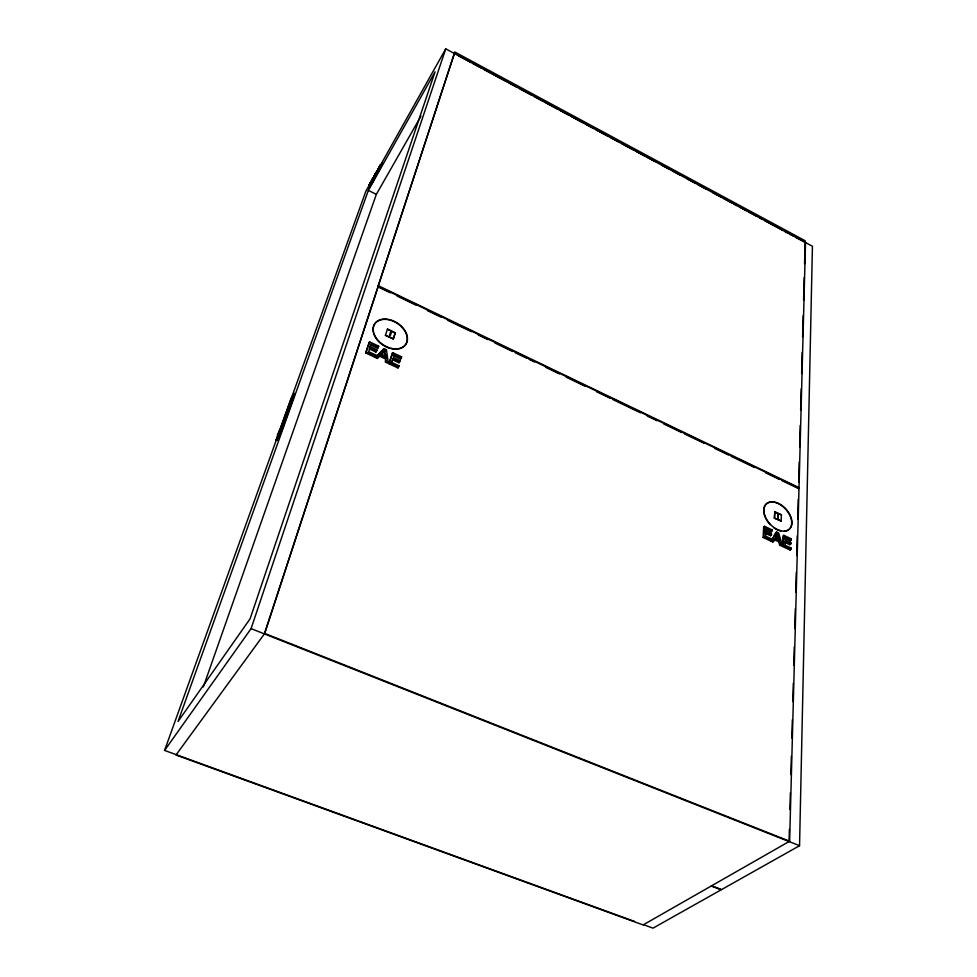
<?xml version="1.0" encoding="UTF-8"?>
<svg xmlns="http://www.w3.org/2000/svg" width="977" height="977" viewBox="0 0 977 977"><rect width="100%" height="100%" fill="white"/><g stroke="black" fill="none" stroke-linecap="round" stroke-linejoin="round"><path stroke-width="1.47" d="M711.671 885.773L721.637 889.546L799.552 845.703L812.424 246.265L445.732 48.85L365.899 191.138L164.576 750.421L634.562 921.433M789.062 841.551L789.392 829.375M789.929 809.603L790.369 792.872M790.869 774.614L791.358 756.357M791.846 738.099L792.335 719.841M792.823 701.584L793.312 683.326M793.8 665.081L794.289 646.823M794.777 628.565L795.315 608.781M795.766 592.05L796.292 572.278M796.743 555.534L797.269 535.762M797.721 519.031L798.258 499.247M782.04 480.684L798.539 488.598L799.015 487.608L805.537 241.917M798.722 481.905L799.247 462.072M799.662 446.819L800.236 425.447M800.639 410.193L801.213 388.834M801.628 373.568L802.202 352.208M802.606 336.943L803.179 315.583M803.595 300.33L804.205 277.431M804.572 263.705L805.182 240.757L454.781 51.976L264.388 633.89M390.299 292.795L377.928 286.859L378.258 286.334L264.73 633.426L175.982 755.013L643.098 924.938L789.624 841.234L799.003 488.207L378.111 286.298L454.598 52.941M784.336 542.137L789.868 544.702L790.808 542.736L785.276 540.159L785.374 537.313L791.297 540.073L791.333 538.852L783.823 535.335L782.919 536.092L782.553 546.497L790.112 550.014L791.052 548.024L785.105 545.264L785.239 541.38L790.772 543.957L790.808 542.736M790.112 550.014L791.052 548.024M784.482 538.058L790.393 540.818L791.333 538.852M782.553 546.497L783.456 545.752L783.823 535.335M781.16 521.01L781.392 514.855L774.81 511.753L774.334 518.103L781.16 521.01L774.334 518.103M774.566 517.908L774.81 511.753M764.991 533.124L770.572 535.726L770.621 534.492M772.038 531.085L766.066 528.301L765.174 529.058L771.146 531.842L772.086 529.864L764.502 526.322L763.623 527.079L763.135 537.484L770.755 541.026L771.708 539.035L765.699 536.239L765.883 532.367L771.464 534.969L771.512 533.735L765.931 531.134L765.052 531.903M771.146 531.842L772.086 529.864M770.755 541.026L771.708 539.035M765.931 531.134L766.066 528.301M763.135 537.484L764.014 536.727L764.502 526.322M375.998 174.846L375.388 173.735L374.618 175.652C376.169 176.971 377.965 169.705 375.998 174.846L375.144 174.419L376.169 172.379L375.766 173.247M380.004 167.482L381.128 165.406L380.273 164.979L378.612 168.496L379.467 168.923L380.822 166.322M374.399 175.726L373.91 176.495L374.936 177.032C375.156 172.966 372.213 187.523 369.489 184.519L369.721 183.774L370.552 184.201L370.271 184.983L369.428 184.568L370.686 182.052L369.709 184.067L370.662 184.629M379.271 166.945L380.273 164.979M379.284 166.933L379.699 166.395L378.612 168.496M399.593 361.759L392.998 358.693L392.351 359.67L398.934 362.736L399.593 361.759L399.947 360.562L393.352 357.497L394.195 354.724L401.242 358.022L401.596 356.825L392.644 352.648L388.931 363.749L397.944 367.938L398.958 365.764L391.862 362.467L391.203 363.444L391.972 360.928M397.944 367.938L398.958 365.764M394.195 354.724L393.548 355.701L400.594 358.986L401.596 356.825M398.934 362.736L399.947 360.562M391.862 362.467L392.998 358.693M388.931 363.749L392.644 352.648M387.442 329.09L385.414 335.306L393.279 339.007L395.258 332.778L387.442 329.09L395.099 333.035M393.279 339.007L395.258 332.778M369.904 347.934L369.269 348.923L375.925 352.025L376.939 349.839L370.283 346.737L369.66 347.727L370.539 344.966L371.162 343.977L378.294 347.311L378.661 346.114L369.624 341.889L368.988 342.878L365.752 352.99L374.85 357.216L375.864 355.03L368.708 351.708L369.904 347.934L376.56 351.036L376.939 349.839M374.85 357.216L375.864 355.03M370.539 344.966L377.659 348.288L378.661 346.114M370.283 346.737L371.162 343.977M373.483 179.145C372.799 182.174 371.028 180.892 372.835 178.461C371.052 182.015 375.376 176.984 372.664 181.087M365.752 352.99L369.624 341.889M372.103 181.746L371.48 182.894L370.613 182.418L371.492 180.806L370.283 183.358L370.991 182.076L371.834 182.504L370.698 182.198M377.537 170.206L377.244 170.89L377.928 169.143L378.771 169.571L378.38 170.816L379.418 168.813M164.576 750.421L251.089 628.626L445.732 48.85M203.338 686.929L376.34 194.362L420.953 116.153M368.793 188.207L382.593 163.232L369.086 188.366L369.868 185.19M373.825 179.011L372.97 178.596C373.544 176.043 376.414 175.579 374.13 178.449L373.287 178.022M377 171.341L377.843 171.769L376.768 171.207L376.23 172.721L377.073 173.149M379.467 168.923L379.797 167.751L378.942 167.323L377.525 170.389L378.563 168.386M376.536 171.622L375.925 173.332L376.768 173.759L377.61 171.634L376.768 171.207M280.02 435.083L294.846 393.78L294.15 393.462L290.999 398.726L276.149 439.968L276.857 440.273L280.02 435.083L279.312 434.765L276.149 439.968M368.366 190.381L178.046 721.502L250.1 618.771L435.058 71.822L368.366 190.381L376.34 194.362M369.086 188.366L369.807 186.351M369.721 183.774L368.879 185.886L369.721 186.314L371.248 182.968M372.31 179.121L371.455 181.295L372.298 181.722L373.153 179.548L372.09 179.512L373.153 179.548M373.214 177.692L372.762 178.974L373.605 179.402L374.276 177.729L373.214 177.692L374.276 177.729M371.468 182.821C373.776 178.351 369.941 186.436 371.7 182.394M374.081 176.617L374.643 175.213L373.507 177.643L374.35 178.07M276.857 440.273L278.396 436.011M280.436 430.32L285.04 417.521M289.131 406.139L291.696 399.031L290.999 398.726M279.312 434.765L294.15 393.462M369.819 184.213L369.098 185.483L369.941 185.911M380.468 167.055L379.589 168.606L378.722 168.203M379.1 169.461L378.099 171.317L377.928 169.143M376.023 172.807L375.302 174.138M375.852 173.173L375.266 174.26M376.695 173.601L376.121 174.688M371.834 182.504C370.417 184.665 372.933 181.453 371.248 181.368M782.308 545.227L778.608 532.905L776.63 531.976L775.738 532.734L771.219 541.246L772.856 542.003L774.981 538.84L779.609 541.002L780.599 544.433L782.308 545.227L781.405 545.972L779.707 545.178L778.718 541.746L774.077 539.597M772.856 542.003L774.981 538.84M777.521 533.833L775.469 537.863L779.206 539.597L777.521 533.833L775.262 537.277M771.219 541.246L776.63 531.976M372.628 178.718C371.455 179.915 373.238 180.452 373.422 179.353M380.651 166.224L381.128 165.406M378.942 167.323L379.797 167.751M370.601 183.896L374.985 176.092M376.45 173.491L382.288 163.074M374.814 176.788L373.751 176.739M376.768 173.759L382.593 163.232M292.318 397.981L294.846 393.78M385.414 335.306L393.438 338.738M377.659 348.288L378.294 347.311M375.925 352.025L376.56 351.036M375.412 357.472L384.083 348.642L386.44 349.754L388.199 362.137L387.551 363.114L385.524 362.174L385.732 357.741L380.2 355.176L377.366 358.388L375.412 357.472L384.083 348.642M377.366 358.388L380.2 355.176M384.791 350.535L380.456 355.249L384.791 350.535L385.549 356.349L384.901 357.326L384.144 351.525M385.793 350.731L386.44 349.754M385.524 362.174L385.732 357.741M400.594 358.986L401.242 358.022M372.53 178.986L371.748 180.672L372.542 181.27M380.09 165.382L381.03 165.687M369.709 184.067L370.552 184.482M781.392 514.855L774.578 511.96M770.572 535.726L771.464 534.969M778.718 541.746L779.609 541.002M779.707 545.178L780.599 544.433M790.393 540.818L791.297 540.073M789.868 544.702L790.772 543.957M643.525 924.694L653.015 928.15L721.148 889.815L711.183 886.041M264.73 633.426L789.624 841.234M251.089 628.626L799.552 845.703M379.565 356.153L385.085 358.718M366.375 352.001L375.498 356.239M376.047 356.495L378.001 357.399M386.171 361.197L388.199 362.137M389.579 362.772L398.592 366.973M764.014 536.727L771.647 540.269M772.123 540.489L773.76 541.246M783.456 545.752L791.016 549.269M763.623 527.079L766.151 528.264M381.091 354.272L385.549 356.349M397.175 296.092L416.422 305.325M427.413 310.601L441.164 317.195M448.028 320.48L471.402 331.692M478.266 334.989L487.889 339.605M494.765 342.903L512.632 351.476M515.38 352.795L526.383 358.07M529.131 359.377L534.627 362.015M545.618 367.291L559.369 373.886M566.245 377.183L585.479 386.416M596.483 391.692L610.222 398.286M612.97 399.593L640.472 412.782M647.336 416.08L656.959 420.696M663.835 423.994L681.702 432.567M684.45 433.886L703.696 443.106M714.688 448.382L728.439 454.977M731.187 456.296L754.549 467.507M765.553 472.783L779.292 479.365M378.441 285.772L799.015 487.608M371.052 181.893L371.993 182.259M369.343 184.8L370.185 185.227M375.229 173.943L376.084 174.37L375.144 176.654L374.301 176.226M375.07 174.614L375.925 175.03M374.85 175.249L375.693 175.677M458.311 55.628L470.364 62.113M473.051 63.554L481.075 67.877M483.762 69.318L506.526 81.579M509.2 83.021L517.236 87.344M519.911 88.785L531.964 95.27M534.651 96.711L542.675 101.046M545.361 102.487L557.415 108.972M560.09 110.413L568.125 114.736M570.8 116.178L582.854 122.662M585.528 124.116L593.564 128.439M596.239 129.88L608.292 136.365M610.979 137.806L619.015 142.129M621.69 143.57L633.743 150.067M636.418 151.508L644.454 155.831M647.128 157.273L655.164 161.596M661.856 165.198L669.892 169.522M672.579 170.975L680.603 175.298M687.307 178.901L695.343 183.224M698.018 184.665L706.053 188.988M712.746 192.591L720.782 196.927M723.456 198.368L731.492 202.691M734.179 204.132L736.853 205.573M739.528 207.014L746.22 210.617M748.907 212.058L756.943 216.393M759.617 217.834L762.292 219.275M764.967 220.717L782.382 230.083M785.056 231.525L787.743 232.966M790.417 234.407L793.092 235.848M795.766 237.289L803.802 241.624M776.63 534.59L778.315 540.354M386.379 354.859L386.77 357.606M373.409 332.412A18.6 12.994 33.2 0 1 387.698 319.577A18.6 12.994 33.2 0 1 407.214 337.688A18.6 12.994 33.2 0 1 390.812 348.545M389.689 348.239A18.6 12.994 33.2 0 1 373.764 333.707M770.242 524.661A17.073 10.918 48 0 1 767.287 503.216A17.073 10.918 48 0 1 788.732 513.255A17.073 10.918 48 0 1 784.348 531.268M780.904 531A17.073 10.918 48 0 1 773.601 527.58M280.375 430.723L278.189 435.571L280.375 430.723M279.666 430.405L277.419 435.253L279.666 430.405M777.716 514.684L778.254 518.066L777.716 514.684M390.507 332.241L389.591 335.221L390.373 335.587L391.288 332.607L390.507 332.241M375.876 337.541A18.612 12.994 33.2 0 0 405.504 344.759A18.612 12.994 33.2 0 0 389.64 319.674A18.612 12.994 33.2 0 0 375.876 337.541M764.295 513.584A17.073 10.918 48 0 0 787.56 530.328A17.073 10.918 48 0 0 781.942 505.463A17.073 10.918 48 0 0 764.295 513.584"/></g></svg>
